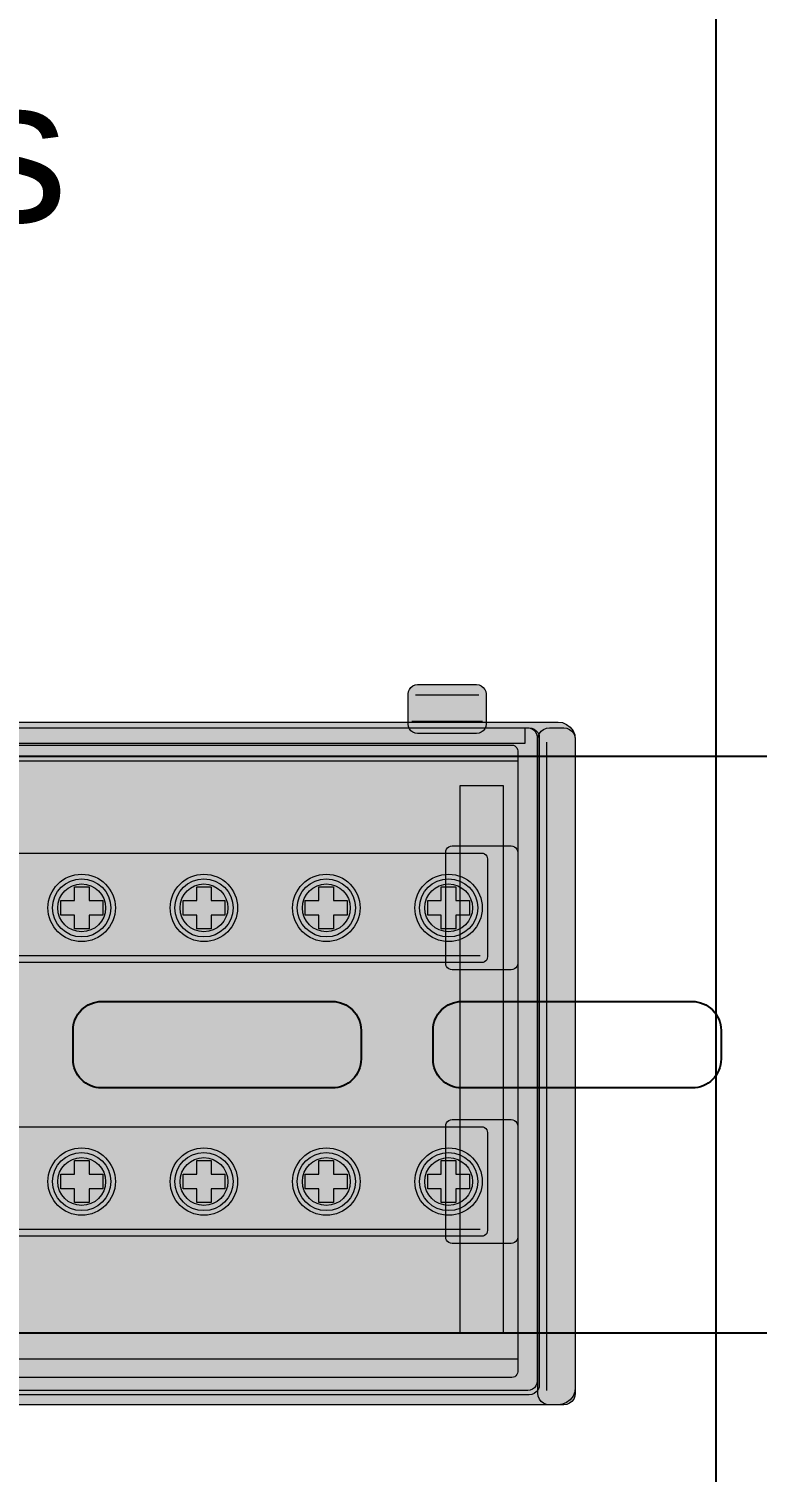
# Model space of a CAD drawing. Header units: millimetres. Extents: x 2517 to 4319, y 573 to 1664.
# Drawn here: x 2937.7 to 2988.3, y 782.2 to 882.4 of the extents above; entities that cross this region are included whole.
import ezdxf

# ---------------------------------------------------------------- set-up
doc = ezdxf.new("R2010")
doc.units = ezdxf.units.MM
for name, color, linetype, lineweight in [('EKF_DETAILS', 7, 'Continuous', 5), ('EKF_FILL', 7, 'Continuous', 5), ('EKF_OUTLINE', 7, 'Continuous', 13), ('EKF_TERMINALS', 7, 'Continuous', 5)]:
    doc.layers.add(name, color=color, linetype=linetype, lineweight=lineweight)
doc.styles.get("Standard").update_dxf_attribs({"font": 'arial.ttf'})

# ---------------------------------------------------------------- blocks, each defined once
blk = doc.blocks.new('*U7')
at = {"ltscale": 2}
blk.add_lwpolyline([(0, 20), (0, -20), (895.8, -20), (895.8, 20), (0, 20)], dxfattribs=at)
for points in [[(415.23, 3), (431.23, 3, -0.414214), (433.23, 1), (433.23, -1, -0.414214), (431.23, -3), (415.23, -3, -0.414214), (413.23, -1), (413.23, 1, -0.414214)], [(440.23, 3), (456.23, 3, -0.414214), (458.23, 1), (458.23, -1, -0.414214), (456.23, -3), (440.23, -3, -0.414214), (438.23, -1), (438.23, 1, -0.414214)]]:
    blk.add_lwpolyline(points, format="xyb", close=True, dxfattribs=at)
blk = doc.blocks.new('EKF_CM_2x15')
at = {"layer": 'EKF_FILL', "true_color": 0x74745f}
blk.add_hatch(color=47, dxfattribs=at).paths.add_polyline_path([(129.65, 50), (129.82, 49.98), (129.97, 49.91), (130.11, 49.81), (130.21, 49.67), (130.28, 49.52), (130.3, 49.35), (130.3, 47.25), (130.28, 47.08), (130.21, 46.92), (130.11, 46.79), (129.97, 46.69), (129.82, 46.62), (129.65, 46.6), (125.55, 46.6), (125.38, 46.62), (125.22, 46.69), (125.09, 46.79), (124.99, 46.92), (124.92, 47.08), (124.9, 47.25), (124.9, 49.35), (124.92, 49.52), (124.99, 49.67), (125.09, 49.81), (125.22, 49.91), (125.38, 49.98), (125.55, 50)])
at = {"layer": 'EKF_FILL', "true_color": 0xe3e8e5}
blk.add_hatch(color=254, dxfattribs=at).paths.add_polyline_path([(135.3, 47.4), (135.61, 47.36), (135.9, 47.24), (136.15, 47.05), (136.34, 46.8), (136.46, 46.51), (136.5, 46.2), (136.5, 1.2), (136.46, 0.89), (136.34, 0.6), (136.15, 0.35), (135.9, 0.16), (135.61, 0.04), (135.3, 0), (1.2, 0), (0.89, 0.04), (0.6, 0.16), (0.35, 0.35), (0.16, 0.6), (0.04, 0.89), (0, 1.2), (0, 46.2), (0.04, 46.51), (0.16, 46.8), (0.35, 47.05), (0.6, 47.24), (0.89, 47.36), (1.2, 47.4)])
at = {"layer": 'EKF_FILL', "true_color": 0x55564e}
blk.add_hatch(color=251, dxfattribs=at).paths.add_polyline_path([(133.3, 47), (133.48, 46.98), (133.65, 46.91), (133.79, 46.79), (133.91, 46.65), (133.98, 46.48), (134, 46.3), (134, 1.4), (133.98, 1.22), (133.91, 1.05), (133.79, 0.91), (133.65, 0.79), (133.48, 0.72), (133.3, 0.7), (3.2, 0.7), (3.02, 0.72), (2.85, 0.79), (2.71, 0.91), (2.59, 1.05), (2.52, 1.22), (2.5, 1.4), (2.5, 46.3), (2.52, 46.48), (2.59, 46.65), (2.71, 46.79), (2.85, 46.91), (3.02, 46.98), (3.2, 47)])
at = {"layer": 'EKF_FILL', "true_color": 0x8b8e81}
blk.add_hatch(color=252, dxfattribs=at).paths.add_polyline_path([(3.3, 46.2), (133.2, 46.2), (133.2, 45), (3.3, 45)])
at = {"layer": 'EKF_FILL', "true_color": 0x797c6b}
blk.add_hatch(color=8, dxfattribs=at).paths.add_polyline_path([(3.5, 47), (133, 47), (133, 45.9), (3.5, 45.9)])
at = {"layer": 'EKF_FILL', "true_color": 0xe4e9e6}
blk.add_hatch(color=254, dxfattribs=at).paths.add_polyline_path([(135.7, 47), (135.91, 46.97), (136.1, 46.89), (136.27, 46.77), (136.39, 46.6), (136.47, 46.41), (136.5, 46.2), (136.5, 0.8), (136.47, 0.59), (136.39, 0.4), (136.27, 0.23), (136.1, 0.11), (135.91, 0.03), (135.7, 0), (134.7, 0), (134.49, 0.03), (134.3, 0.11), (134.13, 0.23), (134.01, 0.4), (133.93, 0.59), (133.9, 0.8), (133.9, 46.2), (133.93, 46.41), (134.01, 46.6), (134.13, 46.77), (134.3, 46.89), (134.49, 46.97), (134.7, 47)])
at = {"layer": 'EKF_FILL', "true_color": 0x66665a}
blk.add_hatch(color=251, dxfattribs=at).paths.add_polyline_path([(132.1, 45.8), (132.2, 45.79), (132.3, 45.75), (132.38, 45.68), (132.45, 45.6), (132.49, 45.5), (132.5, 45.4), (132.5, 2.3), (132.49, 2.2), (132.45, 2.1), (132.38, 2.02), (132.3, 1.95), (132.2, 1.91), (132.1, 1.9), (4.4, 1.9), (4.3, 1.91), (4.2, 1.95), (4.12, 2.02), (4.05, 2.1), (4.01, 2.2), (4, 2.3), (4, 45.4), (4.01, 45.5), (4.05, 45.6), (4.12, 45.68), (4.2, 45.75), (4.3, 45.79), (4.4, 45.8)])
at = {"layer": 'EKF_FILL', "true_color": 0x7d7d6d}
blk.add_hatch(color=8, dxfattribs=at).paths.add_polyline_path([(128.5, 43), (131.5, 43), (131.5, 5), (128.5, 5)])
at = {"layer": 'EKF_FILL', "true_color": 0x8b805d}
for points in [[(130, 38.3), (130.1, 38.29), (130.2, 38.25), (130.28, 38.18), (130.35, 38.1), (130.39, 38), (130.4, 37.9), (130.4, 31.1), (130.39, 31), (130.35, 30.9), (130.28, 30.82), (130.2, 30.75), (130.1, 30.71), (130, 30.7), (6.5, 30.7), (6.4, 30.71), (6.3, 30.75), (6.22, 30.82), (6.15, 30.9), (6.11, 31), (6.1, 31.1), (6.1, 37.9), (6.11, 38), (6.15, 38.1), (6.22, 38.18), (6.3, 38.25), (6.4, 38.29), (6.5, 38.3)], [(130, 19.3), (130.1, 19.29), (130.2, 19.25), (130.28, 19.18), (130.35, 19.1), (130.39, 19), (130.4, 18.9), (130.4, 12.1), (130.39, 12), (130.35, 11.9), (130.28, 11.82), (130.2, 11.75), (130.1, 11.71), (130, 11.7), (6.5, 11.7), (6.4, 11.71), (6.3, 11.75), (6.22, 11.82), (6.15, 11.9), (6.11, 12), (6.1, 12.1), (6.1, 18.9), (6.11, 19), (6.15, 19.1), (6.22, 19.18), (6.3, 19.25), (6.4, 19.29), (6.5, 19.3)]]:
    blk.add_hatch(color=45, dxfattribs=at).paths.add_polyline_path(points)
at = {"layer": 'EKF_FILL', "true_color": 0x454a40}
blk.add_hatch(color=69, dxfattribs=at).paths.add_polyline_path([(37.45, 39), (99.05, 39), (99.05, 9.5), (37.45, 9.5)])
at = {"layer": 'EKF_FILL', "true_color": 0x56594c}
for points in [[(132.05, 38.8), (132.17, 38.78), (132.28, 38.74), (132.37, 38.67), (132.44, 38.58), (132.48, 38.47), (132.5, 38.35), (132.5, 30.65), (132.48, 30.53), (132.44, 30.43), (132.37, 30.33), (132.28, 30.26), (132.17, 30.22), (132.05, 30.2), (127.95, 30.2), (127.83, 30.22), (127.72, 30.26), (127.63, 30.33), (127.56, 30.43), (127.52, 30.53), (127.5, 30.65), (127.5, 38.35), (127.52, 38.47), (127.56, 38.58), (127.63, 38.67), (127.72, 38.74), (127.83, 38.78), (127.95, 38.8)], [(132.05, 19.8), (132.17, 19.78), (132.28, 19.74), (132.37, 19.67), (132.44, 19.58), (132.48, 19.47), (132.5, 19.35), (132.5, 11.65), (132.48, 11.53), (132.44, 11.43), (132.37, 11.33), (132.28, 11.26), (132.17, 11.22), (132.05, 11.2), (127.95, 11.2), (127.83, 11.22), (127.72, 11.26), (127.63, 11.33), (127.56, 11.43), (127.52, 11.53), (127.5, 11.65), (127.5, 19.35), (127.52, 19.47), (127.56, 19.58), (127.63, 19.67), (127.72, 19.74), (127.83, 19.78), (127.95, 19.8)]]:
    blk.add_hatch(color=251, dxfattribs=at).paths.add_polyline_path(points)
at = {"layer": 'EKF_FILL', "true_color": 0x625f4e}
for points in [[(104.56, 34.5), (104.54, 34.19), (104.48, 33.89), (104.38, 33.6), (104.25, 33.33), (104.08, 33.08), (103.88, 32.85), (103.65, 32.64), (103.39, 32.47), (103.12, 32.34), (102.83, 32.24), (102.53, 32.18), (102.22, 32.16), (101.92, 32.18), (101.62, 32.24), (101.33, 32.34), (101.05, 32.47), (100.8, 32.64), (100.57, 32.85), (100.36, 33.08), (100.19, 33.33), (100.06, 33.6), (99.96, 33.89), (99.9, 34.19), (99.88, 34.5), (99.9, 34.81), (99.96, 35.11), (100.06, 35.4), (100.19, 35.67), (100.36, 35.92), (100.57, 36.15), (100.8, 36.36), (101.05, 36.53), (101.33, 36.66), (101.62, 36.76), (101.92, 36.82), (102.22, 36.84), (102.53, 36.82), (102.83, 36.76), (103.12, 36.66), (103.39, 36.53), (103.65, 36.36), (103.88, 36.15), (104.08, 35.92), (104.25, 35.67), (104.38, 35.4), (104.48, 35.11), (104.54, 34.81)], [(113.05, 34.5), (113.03, 34.19), (112.97, 33.89), (112.88, 33.6), (112.74, 33.33), (112.57, 33.08), (112.37, 32.85), (112.14, 32.64), (111.88, 32.47), (111.61, 32.34), (111.32, 32.24), (111.02, 32.18), (110.71, 32.16), (110.41, 32.18), (110.11, 32.24), (109.82, 32.34), (109.54, 32.47), (109.29, 32.64), (109.06, 32.85), (108.86, 33.08), (108.69, 33.33), (108.55, 33.6), (108.45, 33.89), (108.39, 34.19), (108.37, 34.5), (108.39, 34.81), (108.45, 35.11), (108.55, 35.4), (108.69, 35.67), (108.86, 35.92), (109.06, 36.15), (109.29, 36.36), (109.54, 36.53), (109.82, 36.66), (110.11, 36.76), (110.41, 36.82), (110.71, 36.84), (111.02, 36.82), (111.32, 36.76), (111.61, 36.66), (111.88, 36.53), (112.14, 36.36), (112.37, 36.15), (112.57, 35.92), (112.74, 35.67), (112.88, 35.4), (112.97, 35.11), (113.03, 34.81)], [(121.55, 34.5), (121.53, 34.19), (121.47, 33.89), (121.37, 33.6), (121.23, 33.33), (121.06, 33.08), (120.86, 32.85), (120.63, 32.64), (120.38, 32.47), (120.1, 32.34), (119.81, 32.24), (119.51, 32.18), (119.21, 32.16), (118.9, 32.18), (118.6, 32.24), (118.31, 32.34), (118.04, 32.47), (117.78, 32.64), (117.55, 32.85), (117.35, 33.08), (117.18, 33.33), (117.05, 33.6), (116.95, 33.89), (116.89, 34.19), (116.87, 34.5), (116.89, 34.81), (116.95, 35.11), (117.05, 35.4), (117.18, 35.67), (117.35, 35.92), (117.55, 36.15), (117.78, 36.36), (118.04, 36.53), (118.31, 36.66), (118.6, 36.76), (118.9, 36.82), (119.21, 36.84), (119.51, 36.82), (119.81, 36.76), (120.1, 36.66), (120.38, 36.53), (120.63, 36.36), (120.86, 36.15), (121.06, 35.92), (121.23, 35.67), (121.37, 35.4), (121.47, 35.11), (121.53, 34.81)], [(130.04, 34.5), (130.02, 34.19), (129.96, 33.89), (129.86, 33.6), (129.73, 33.33), (129.56, 33.08), (129.35, 32.85), (129.12, 32.64), (128.87, 32.47), (128.6, 32.34), (128.31, 32.24), (128.01, 32.18), (127.7, 32.16), (127.39, 32.18), (127.09, 32.24), (126.8, 32.34), (126.53, 32.47), (126.28, 32.64), (126.05, 32.85), (125.84, 33.08), (125.67, 33.33), (125.54, 33.6), (125.44, 33.89), (125.38, 34.19), (125.36, 34.5), (125.38, 34.81), (125.44, 35.11), (125.54, 35.4), (125.67, 35.67), (125.84, 35.92), (126.05, 36.15), (126.28, 36.36), (126.53, 36.53), (126.8, 36.66), (127.09, 36.76), (127.39, 36.82), (127.7, 36.84), (128.01, 36.82), (128.31, 36.76), (128.6, 36.66), (128.87, 36.53), (129.12, 36.36), (129.35, 36.15), (129.56, 35.92), (129.73, 35.67), (129.86, 35.4), (129.96, 35.11), (130.02, 34.81)], [(104.56, 15.5), (104.54, 15.19), (104.48, 14.89), (104.38, 14.6), (104.25, 14.33), (104.08, 14.08), (103.88, 13.85), (103.65, 13.64), (103.39, 13.47), (103.12, 13.34), (102.83, 13.24), (102.53, 13.18), (102.22, 13.16), (101.92, 13.18), (101.62, 13.24), (101.33, 13.34), (101.05, 13.47), (100.8, 13.64), (100.57, 13.85), (100.36, 14.08), (100.19, 14.33), (100.06, 14.6), (99.96, 14.89), (99.9, 15.19), (99.88, 15.5), (99.9, 15.81), (99.96, 16.11), (100.06, 16.4), (100.19, 16.67), (100.36, 16.92), (100.57, 17.15), (100.8, 17.36), (101.05, 17.53), (101.33, 17.66), (101.62, 17.76), (101.92, 17.82), (102.22, 17.84), (102.53, 17.82), (102.83, 17.76), (103.12, 17.66), (103.39, 17.53), (103.65, 17.36), (103.88, 17.15), (104.08, 16.92), (104.25, 16.67), (104.38, 16.4), (104.48, 16.11), (104.54, 15.81)], [(113.05, 15.5), (113.03, 15.19), (112.97, 14.89), (112.88, 14.6), (112.74, 14.33), (112.57, 14.08), (112.37, 13.85), (112.14, 13.64), (111.88, 13.47), (111.61, 13.34), (111.32, 13.24), (111.02, 13.18), (110.71, 13.16), (110.41, 13.18), (110.11, 13.24), (109.82, 13.34), (109.54, 13.47), (109.29, 13.64), (109.06, 13.85), (108.86, 14.08), (108.69, 14.33), (108.55, 14.6), (108.45, 14.89), (108.39, 15.19), (108.37, 15.5), (108.39, 15.81), (108.45, 16.11), (108.55, 16.4), (108.69, 16.67), (108.86, 16.92), (109.06, 17.15), (109.29, 17.36), (109.54, 17.53), (109.82, 17.66), (110.11, 17.76), (110.41, 17.82), (110.71, 17.84), (111.02, 17.82), (111.32, 17.76), (111.61, 17.66), (111.88, 17.53), (112.14, 17.36), (112.37, 17.15), (112.57, 16.92), (112.74, 16.67), (112.88, 16.4), (112.97, 16.11), (113.03, 15.81)], [(121.55, 15.5), (121.53, 15.19), (121.47, 14.89), (121.37, 14.6), (121.23, 14.33), (121.06, 14.08), (120.86, 13.85), (120.63, 13.64), (120.38, 13.47), (120.1, 13.34), (119.81, 13.24), (119.51, 13.18), (119.21, 13.16), (118.9, 13.18), (118.6, 13.24), (118.31, 13.34), (118.04, 13.47), (117.78, 13.64), (117.55, 13.85), (117.35, 14.08), (117.18, 14.33), (117.05, 14.6), (116.95, 14.89), (116.89, 15.19), (116.87, 15.5), (116.89, 15.81), (116.95, 16.11), (117.05, 16.4), (117.18, 16.67), (117.35, 16.92), (117.55, 17.15), (117.78, 17.36), (118.04, 17.53), (118.31, 17.66), (118.6, 17.76), (118.9, 17.82), (119.21, 17.84), (119.51, 17.82), (119.81, 17.76), (120.1, 17.66), (120.38, 17.53), (120.63, 17.36), (120.86, 17.15), (121.06, 16.92), (121.23, 16.67), (121.37, 16.4), (121.47, 16.11), (121.53, 15.81)], [(130.04, 15.5), (130.02, 15.19), (129.96, 14.89), (129.86, 14.6), (129.73, 14.33), (129.56, 14.08), (129.35, 13.85), (129.12, 13.64), (128.87, 13.47), (128.6, 13.34), (128.31, 13.24), (128.01, 13.18), (127.7, 13.16), (127.39, 13.18), (127.09, 13.24), (126.8, 13.34), (126.53, 13.47), (126.28, 13.64), (126.05, 13.85), (125.84, 14.08), (125.67, 14.33), (125.54, 14.6), (125.44, 14.89), (125.38, 15.19), (125.36, 15.5), (125.38, 15.81), (125.44, 16.11), (125.54, 16.4), (125.67, 16.67), (125.84, 16.92), (126.05, 17.15), (126.28, 17.36), (126.53, 17.53), (126.8, 17.66), (127.09, 17.76), (127.39, 17.82), (127.7, 17.84), (128.01, 17.82), (128.31, 17.76), (128.6, 17.66), (128.87, 17.53), (129.12, 17.36), (129.35, 17.15), (129.56, 16.92), (129.73, 16.67), (129.86, 16.4), (129.96, 16.11), (130.02, 15.81)]]:
    blk.add_hatch(color=251, dxfattribs=at).paths.add_polyline_path(points)
at = {"layer": 'EKF_FILL', "true_color": 0x909087}
for points in [[(104.24, 34.5), (104.22, 34.24), (104.17, 33.98), (104.09, 33.73), (103.97, 33.49), (103.82, 33.27), (103.65, 33.07), (103.45, 32.9), (103.23, 32.75), (102.99, 32.63), (102.74, 32.55), (102.49, 32.5), (102.22, 32.48), (101.96, 32.5), (101.7, 32.55), (101.45, 32.63), (101.21, 32.75), (100.99, 32.9), (100.79, 33.07), (100.62, 33.27), (100.47, 33.49), (100.36, 33.73), (100.27, 33.98), (100.22, 34.24), (100.2, 34.5), (100.22, 34.76), (100.27, 35.02), (100.36, 35.27), (100.47, 35.51), (100.62, 35.73), (100.79, 35.93), (100.99, 36.1), (101.21, 36.25), (101.45, 36.37), (101.7, 36.45), (101.96, 36.5), (102.22, 36.52), (102.49, 36.5), (102.74, 36.45), (102.99, 36.37), (103.23, 36.25), (103.45, 36.1), (103.65, 35.93), (103.82, 35.73), (103.97, 35.51), (104.09, 35.27), (104.17, 35.02), (104.22, 34.76)], [(112.73, 34.5), (112.72, 34.24), (112.67, 33.98), (112.58, 33.73), (112.46, 33.49), (112.32, 33.27), (112.14, 33.07), (111.94, 32.9), (111.72, 32.75), (111.49, 32.63), (111.24, 32.55), (110.98, 32.5), (110.71, 32.48), (110.45, 32.5), (110.19, 32.55), (109.94, 32.63), (109.7, 32.75), (109.48, 32.9), (109.29, 33.07), (109.11, 33.27), (108.96, 33.49), (108.85, 33.73), (108.76, 33.98), (108.71, 34.24), (108.69, 34.5), (108.71, 34.76), (108.76, 35.02), (108.85, 35.27), (108.96, 35.51), (109.11, 35.73), (109.29, 35.93), (109.48, 36.1), (109.7, 36.25), (109.94, 36.37), (110.19, 36.45), (110.45, 36.5), (110.71, 36.52), (110.98, 36.5), (111.24, 36.45), (111.49, 36.37), (111.72, 36.25), (111.94, 36.1), (112.14, 35.93), (112.32, 35.73), (112.46, 35.51), (112.58, 35.27), (112.67, 35.02), (112.72, 34.76)], [(121.23, 34.5), (121.21, 34.24), (121.16, 33.98), (121.07, 33.73), (120.96, 33.49), (120.81, 33.27), (120.64, 33.07), (120.44, 32.9), (120.22, 32.75), (119.98, 32.63), (119.73, 32.55), (119.47, 32.5), (119.21, 32.48), (118.94, 32.5), (118.68, 32.55), (118.43, 32.63), (118.2, 32.75), (117.98, 32.9), (117.78, 33.07), (117.6, 33.27), (117.46, 33.49), (117.34, 33.73), (117.26, 33.98), (117.2, 34.24), (117.19, 34.5), (117.2, 34.76), (117.26, 35.02), (117.34, 35.27), (117.46, 35.51), (117.6, 35.73), (117.78, 35.93), (117.98, 36.1), (118.2, 36.25), (118.43, 36.37), (118.68, 36.45), (118.94, 36.5), (119.21, 36.52), (119.47, 36.5), (119.73, 36.45), (119.98, 36.37), (120.22, 36.25), (120.44, 36.1), (120.64, 35.93), (120.81, 35.73), (120.96, 35.51), (121.07, 35.27), (121.16, 35.02), (121.21, 34.76)], [(129.72, 34.5), (129.7, 34.24), (129.65, 33.98), (129.57, 33.73), (129.45, 33.49), (129.3, 33.27), (129.13, 33.07), (128.93, 32.9), (128.71, 32.75), (128.47, 32.63), (128.22, 32.55), (127.96, 32.5), (127.7, 32.48), (127.44, 32.5), (127.18, 32.55), (126.93, 32.63), (126.69, 32.75), (126.47, 32.9), (126.27, 33.07), (126.1, 33.27), (125.95, 33.49), (125.83, 33.73), (125.75, 33.98), (125.7, 34.24), (125.68, 34.5), (125.7, 34.76), (125.75, 35.02), (125.83, 35.27), (125.95, 35.51), (126.1, 35.73), (126.27, 35.93), (126.47, 36.1), (126.69, 36.25), (126.93, 36.37), (127.18, 36.45), (127.44, 36.5), (127.7, 36.52), (127.96, 36.5), (128.22, 36.45), (128.47, 36.37), (128.71, 36.25), (128.93, 36.1), (129.13, 35.93), (129.3, 35.73), (129.45, 35.51), (129.57, 35.27), (129.65, 35.02), (129.7, 34.76)], [(104.24, 15.5), (104.22, 15.24), (104.17, 14.98), (104.09, 14.73), (103.97, 14.49), (103.82, 14.27), (103.65, 14.07), (103.45, 13.9), (103.23, 13.75), (102.99, 13.63), (102.74, 13.55), (102.49, 13.5), (102.22, 13.48), (101.96, 13.5), (101.7, 13.55), (101.45, 13.63), (101.21, 13.75), (100.99, 13.9), (100.79, 14.07), (100.62, 14.27), (100.47, 14.49), (100.36, 14.73), (100.27, 14.98), (100.22, 15.24), (100.2, 15.5), (100.22, 15.76), (100.27, 16.02), (100.36, 16.27), (100.47, 16.51), (100.62, 16.73), (100.79, 16.93), (100.99, 17.1), (101.21, 17.25), (101.45, 17.37), (101.7, 17.45), (101.96, 17.5), (102.22, 17.52), (102.49, 17.5), (102.74, 17.45), (102.99, 17.37), (103.23, 17.25), (103.45, 17.1), (103.65, 16.93), (103.82, 16.73), (103.97, 16.51), (104.09, 16.27), (104.17, 16.02), (104.22, 15.76)], [(112.73, 15.5), (112.72, 15.24), (112.67, 14.98), (112.58, 14.73), (112.46, 14.49), (112.32, 14.27), (112.14, 14.07), (111.94, 13.9), (111.72, 13.75), (111.49, 13.63), (111.24, 13.55), (110.98, 13.5), (110.71, 13.48), (110.45, 13.5), (110.19, 13.55), (109.94, 13.63), (109.7, 13.75), (109.48, 13.9), (109.29, 14.07), (109.11, 14.27), (108.96, 14.49), (108.85, 14.73), (108.76, 14.98), (108.71, 15.24), (108.69, 15.5), (108.71, 15.76), (108.76, 16.02), (108.85, 16.27), (108.96, 16.51), (109.11, 16.73), (109.29, 16.93), (109.48, 17.1), (109.7, 17.25), (109.94, 17.37), (110.19, 17.45), (110.45, 17.5), (110.71, 17.52), (110.98, 17.5), (111.24, 17.45), (111.49, 17.37), (111.72, 17.25), (111.94, 17.1), (112.14, 16.93), (112.32, 16.73), (112.46, 16.51), (112.58, 16.27), (112.67, 16.02), (112.72, 15.76)], [(121.23, 15.5), (121.21, 15.24), (121.16, 14.98), (121.07, 14.73), (120.96, 14.49), (120.81, 14.27), (120.64, 14.07), (120.44, 13.9), (120.22, 13.75), (119.98, 13.63), (119.73, 13.55), (119.47, 13.5), (119.21, 13.48), (118.94, 13.5), (118.68, 13.55), (118.43, 13.63), (118.2, 13.75), (117.98, 13.9), (117.78, 14.07), (117.6, 14.27), (117.46, 14.49), (117.34, 14.73), (117.26, 14.98), (117.2, 15.24), (117.19, 15.5), (117.2, 15.76), (117.26, 16.02), (117.34, 16.27), (117.46, 16.51), (117.6, 16.73), (117.78, 16.93), (117.98, 17.1), (118.2, 17.25), (118.43, 17.37), (118.68, 17.45), (118.94, 17.5), (119.21, 17.52), (119.47, 17.5), (119.73, 17.45), (119.98, 17.37), (120.22, 17.25), (120.44, 17.1), (120.64, 16.93), (120.81, 16.73), (120.96, 16.51), (121.07, 16.27), (121.16, 16.02), (121.21, 15.76)], [(129.72, 15.5), (129.7, 15.24), (129.65, 14.98), (129.57, 14.73), (129.45, 14.49), (129.3, 14.27), (129.13, 14.07), (128.93, 13.9), (128.71, 13.75), (128.47, 13.63), (128.22, 13.55), (127.96, 13.5), (127.7, 13.48), (127.44, 13.5), (127.18, 13.55), (126.93, 13.63), (126.69, 13.75), (126.47, 13.9), (126.27, 14.07), (126.1, 14.27), (125.95, 14.49), (125.83, 14.73), (125.75, 14.98), (125.7, 15.24), (125.68, 15.5), (125.7, 15.76), (125.75, 16.02), (125.83, 16.27), (125.95, 16.51), (126.1, 16.73), (126.27, 16.93), (126.47, 17.1), (126.69, 17.25), (126.93, 17.37), (127.18, 17.45), (127.44, 17.5), (127.7, 17.52), (127.96, 17.5), (128.22, 17.45), (128.47, 17.37), (128.71, 17.25), (128.93, 17.1), (129.13, 16.93), (129.3, 16.73), (129.45, 16.51), (129.57, 16.27), (129.65, 16.02), (129.7, 15.76)]]:
    blk.add_hatch(color=252, dxfattribs=at).paths.add_polyline_path(points)
at = {"layer": 'EKF_FILL', "true_color": 0x797d75}
for points in [[(103.88, 34.5), (103.86, 34.28), (103.82, 34.07), (103.75, 33.87), (103.66, 33.67), (103.54, 33.49), (103.39, 33.33), (103.23, 33.19), (103.05, 33.07), (102.86, 32.97), (102.65, 32.9), (102.44, 32.86), (102.22, 32.84), (102.01, 32.86), (101.79, 32.9), (101.59, 32.97), (101.39, 33.07), (101.21, 33.19), (101.05, 33.33), (100.91, 33.49), (100.79, 33.67), (100.69, 33.87), (100.62, 34.07), (100.58, 34.28), (100.57, 34.5), (100.58, 34.72), (100.62, 34.93), (100.69, 35.13), (100.79, 35.33), (100.91, 35.51), (101.05, 35.67), (101.21, 35.81), (101.39, 35.93), (101.59, 36.03), (101.79, 36.1), (102.01, 36.14), (102.22, 36.16), (102.44, 36.14), (102.65, 36.1), (102.86, 36.03), (103.05, 35.93), (103.23, 35.81), (103.39, 35.67), (103.54, 35.51), (103.66, 35.33), (103.75, 35.13), (103.82, 34.93), (103.86, 34.72)], [(112.37, 34.5), (112.36, 34.28), (112.31, 34.07), (112.24, 33.87), (112.15, 33.67), (112.03, 33.49), (111.89, 33.33), (111.72, 33.19), (111.54, 33.07), (111.35, 32.97), (111.14, 32.9), (110.93, 32.86), (110.71, 32.84), (110.5, 32.86), (110.29, 32.9), (110.08, 32.97), (109.89, 33.07), (109.71, 33.19), (109.54, 33.33), (109.4, 33.49), (109.28, 33.67), (109.18, 33.87), (109.11, 34.07), (109.07, 34.28), (109.06, 34.5), (109.07, 34.72), (109.11, 34.93), (109.18, 35.13), (109.28, 35.33), (109.4, 35.51), (109.54, 35.67), (109.71, 35.81), (109.89, 35.93), (110.08, 36.03), (110.29, 36.1), (110.5, 36.14), (110.71, 36.16), (110.93, 36.14), (111.14, 36.1), (111.35, 36.03), (111.54, 35.93), (111.72, 35.81), (111.89, 35.67), (112.03, 35.51), (112.15, 35.33), (112.24, 35.13), (112.31, 34.93), (112.36, 34.72)], [(120.86, 34.5), (120.85, 34.28), (120.81, 34.07), (120.74, 33.87), (120.64, 33.67), (120.52, 33.49), (120.38, 33.33), (120.22, 33.19), (120.04, 33.07), (119.84, 32.97), (119.64, 32.9), (119.42, 32.86), (119.21, 32.84), (118.99, 32.86), (118.78, 32.9), (118.57, 32.97), (118.38, 33.07), (118.2, 33.19), (118.04, 33.33), (117.89, 33.49), (117.77, 33.67), (117.68, 33.87), (117.61, 34.07), (117.56, 34.28), (117.55, 34.5), (117.56, 34.72), (117.61, 34.93), (117.68, 35.13), (117.77, 35.33), (117.89, 35.51), (118.04, 35.67), (118.2, 35.81), (118.38, 35.93), (118.57, 36.03), (118.78, 36.1), (118.99, 36.14), (119.21, 36.16), (119.42, 36.14), (119.64, 36.1), (119.84, 36.03), (120.04, 35.93), (120.22, 35.81), (120.38, 35.67), (120.52, 35.51), (120.64, 35.33), (120.74, 35.13), (120.81, 34.93), (120.85, 34.72)], [(129.36, 34.5), (129.34, 34.28), (129.3, 34.07), (129.23, 33.87), (129.13, 33.67), (129.01, 33.49), (128.87, 33.33), (128.71, 33.19), (128.53, 33.07), (128.33, 32.97), (128.13, 32.9), (127.92, 32.86), (127.7, 32.84), (127.48, 32.86), (127.27, 32.9), (127.07, 32.97), (126.87, 33.07), (126.69, 33.19), (126.53, 33.33), (126.39, 33.49), (126.27, 33.67), (126.17, 33.87), (126.1, 34.07), (126.06, 34.28), (126.04, 34.5), (126.06, 34.72), (126.1, 34.93), (126.17, 35.13), (126.27, 35.33), (126.39, 35.51), (126.53, 35.67), (126.69, 35.81), (126.87, 35.93), (127.07, 36.03), (127.27, 36.1), (127.48, 36.14), (127.7, 36.16), (127.92, 36.14), (128.13, 36.1), (128.33, 36.03), (128.53, 35.93), (128.71, 35.81), (128.87, 35.67), (129.01, 35.51), (129.13, 35.33), (129.23, 35.13), (129.3, 34.93), (129.34, 34.72)], [(103.88, 15.5), (103.86, 15.28), (103.82, 15.07), (103.75, 14.87), (103.66, 14.67), (103.54, 14.49), (103.39, 14.33), (103.23, 14.19), (103.05, 14.07), (102.86, 13.97), (102.65, 13.9), (102.44, 13.86), (102.22, 13.84), (102.01, 13.86), (101.79, 13.9), (101.59, 13.97), (101.39, 14.07), (101.21, 14.19), (101.05, 14.33), (100.91, 14.49), (100.79, 14.67), (100.69, 14.87), (100.62, 15.07), (100.58, 15.28), (100.57, 15.5), (100.58, 15.72), (100.62, 15.93), (100.69, 16.13), (100.79, 16.33), (100.91, 16.51), (101.05, 16.67), (101.21, 16.81), (101.39, 16.93), (101.59, 17.03), (101.79, 17.1), (102.01, 17.14), (102.22, 17.16), (102.44, 17.14), (102.65, 17.1), (102.86, 17.03), (103.05, 16.93), (103.23, 16.81), (103.39, 16.67), (103.54, 16.51), (103.66, 16.33), (103.75, 16.13), (103.82, 15.93), (103.86, 15.72)], [(112.37, 15.5), (112.36, 15.28), (112.31, 15.07), (112.24, 14.87), (112.15, 14.67), (112.03, 14.49), (111.89, 14.33), (111.72, 14.19), (111.54, 14.07), (111.35, 13.97), (111.14, 13.9), (110.93, 13.86), (110.71, 13.84), (110.5, 13.86), (110.29, 13.9), (110.08, 13.97), (109.89, 14.07), (109.71, 14.19), (109.54, 14.33), (109.4, 14.49), (109.28, 14.67), (109.18, 14.87), (109.11, 15.07), (109.07, 15.28), (109.06, 15.5), (109.07, 15.72), (109.11, 15.93), (109.18, 16.13), (109.28, 16.33), (109.4, 16.51), (109.54, 16.67), (109.71, 16.81), (109.89, 16.93), (110.08, 17.03), (110.29, 17.1), (110.5, 17.14), (110.71, 17.16), (110.93, 17.14), (111.14, 17.1), (111.35, 17.03), (111.54, 16.93), (111.72, 16.81), (111.89, 16.67), (112.03, 16.51), (112.15, 16.33), (112.24, 16.13), (112.31, 15.93), (112.36, 15.72)], [(120.86, 15.5), (120.85, 15.28), (120.81, 15.07), (120.74, 14.87), (120.64, 14.67), (120.52, 14.49), (120.38, 14.33), (120.22, 14.19), (120.04, 14.07), (119.84, 13.97), (119.64, 13.9), (119.42, 13.86), (119.21, 13.84), (118.99, 13.86), (118.78, 13.9), (118.57, 13.97), (118.38, 14.07), (118.2, 14.19), (118.04, 14.33), (117.89, 14.49), (117.77, 14.67), (117.68, 14.87), (117.61, 15.07), (117.56, 15.28), (117.55, 15.5), (117.56, 15.72), (117.61, 15.93), (117.68, 16.13), (117.77, 16.33), (117.89, 16.51), (118.04, 16.67), (118.2, 16.81), (118.38, 16.93), (118.57, 17.03), (118.78, 17.1), (118.99, 17.14), (119.21, 17.16), (119.42, 17.14), (119.64, 17.1), (119.84, 17.03), (120.04, 16.93), (120.22, 16.81), (120.38, 16.67), (120.52, 16.51), (120.64, 16.33), (120.74, 16.13), (120.81, 15.93), (120.85, 15.72)], [(129.36, 15.5), (129.34, 15.28), (129.3, 15.07), (129.23, 14.87), (129.13, 14.67), (129.01, 14.49), (128.87, 14.33), (128.71, 14.19), (128.53, 14.07), (128.33, 13.97), (128.13, 13.9), (127.92, 13.86), (127.7, 13.84), (127.48, 13.86), (127.27, 13.9), (127.07, 13.97), (126.87, 14.07), (126.69, 14.19), (126.53, 14.33), (126.39, 14.49), (126.27, 14.67), (126.17, 14.87), (126.1, 15.07), (126.06, 15.28), (126.04, 15.5), (126.06, 15.72), (126.1, 15.93), (126.17, 16.13), (126.27, 16.33), (126.39, 16.51), (126.53, 16.67), (126.69, 16.81), (126.87, 16.93), (127.07, 17.03), (127.27, 17.1), (127.48, 17.14), (127.7, 17.16), (127.92, 17.14), (128.13, 17.1), (128.33, 17.03), (128.53, 16.93), (128.71, 16.81), (128.87, 16.67), (129.01, 16.51), (129.13, 16.33), (129.23, 16.13), (129.3, 15.93), (129.34, 15.72)]]:
    blk.add_hatch(color=8, dxfattribs=at).paths.add_polyline_path(points)
at = {"layer": 'EKF_FILL', "true_color": 0x40473f}
for points in [[(101.72, 35.95), (102.73, 35.95), (102.73, 35.01), (103.68, 35.01), (103.68, 33.99), (102.73, 33.99), (102.73, 33.05), (101.72, 33.05), (101.72, 33.99), (100.77, 33.99), (100.77, 35.01), (101.72, 35.01)], [(110.21, 35.95), (111.22, 35.95), (111.22, 35.01), (112.17, 35.01), (112.17, 33.99), (111.22, 33.99), (111.22, 33.05), (110.21, 33.05), (110.21, 33.99), (109.26, 33.99), (109.26, 35.01), (110.21, 35.01)], [(118.7, 35.95), (119.71, 35.95), (119.71, 35.01), (120.66, 35.01), (120.66, 33.99), (119.71, 33.99), (119.71, 33.05), (118.7, 33.05), (118.7, 33.99), (117.75, 33.99), (117.75, 35.01), (118.7, 35.01)], [(127.19, 35.95), (128.21, 35.95), (128.21, 35.01), (129.15, 35.01), (129.15, 33.99), (128.21, 33.99), (128.21, 33.05), (127.19, 33.05), (127.19, 33.99), (126.25, 33.99), (126.25, 35.01), (127.19, 35.01)], [(101.72, 16.95), (102.73, 16.95), (102.73, 16.01), (103.68, 16.01), (103.68, 14.99), (102.73, 14.99), (102.73, 14.05), (101.72, 14.05), (101.72, 14.99), (100.77, 14.99), (100.77, 16.01), (101.72, 16.01)], [(110.21, 16.95), (111.22, 16.95), (111.22, 16.01), (112.17, 16.01), (112.17, 14.99), (111.22, 14.99), (111.22, 14.05), (110.21, 14.05), (110.21, 14.99), (109.26, 14.99), (109.26, 16.01), (110.21, 16.01)], [(118.7, 16.95), (119.71, 16.95), (119.71, 16.01), (120.66, 16.01), (120.66, 14.99), (119.71, 14.99), (119.71, 14.05), (118.7, 14.05), (118.7, 14.99), (117.75, 14.99), (117.75, 16.01), (118.7, 16.01)], [(127.19, 16.95), (128.21, 16.95), (128.21, 16.01), (129.15, 16.01), (129.15, 14.99), (128.21, 14.99), (128.21, 14.05), (127.19, 14.05), (127.19, 14.99), (126.25, 14.99), (126.25, 16.01), (127.19, 16.01)]]:
    blk.add_hatch(color=69, dxfattribs=at).paths.add_polyline_path(points)
at = {"layer": 'EKF_FILL', "true_color": 0x383e35}
blk.add_hatch(color=250, dxfattribs=at).paths.add_polyline_path([(3.1, 3), (133.4, 3), (133.4, 1.5), (3.1, 1.5)])
at = {"layer": 'EKF_DETAILS', "color": 253, "lineweight": 5, "true_color": 0xbeb69b}
blk.add_line((125.4, 49.3), (129.8, 49.3), dxfattribs=at)
at = {"layer": 'EKF_DETAILS', "color": 250, "lineweight": 5, "true_color": 0x292f27}
blk.add_line((125.15, 47.45), (130.05, 47.45), dxfattribs=at)
at = {"layer": 'EKF_DETAILS', "color": 7, "lineweight": 5, "true_color": 0xffffff}
blk.add_line((134.5, 46), (134.5, 1), dxfattribs=at)
at = {"layer": 'EKF_DETAILS', "color": 253, "lineweight": 5, "true_color": 0xacafa4}
blk.add_line((4, 44.7), (132.5, 44.7), dxfattribs=at)
at = {"layer": 'EKF_DETAILS', "color": 252, "lineweight": 5, "true_color": 0x9a9d8e}
blk.add_line((4, 3.2), (132.5, 3.2), dxfattribs=at)
at = {"layer": 'EKF_DETAILS', "color": 250, "lineweight": 5, "true_color": 0x31372c}
blk.add_lwpolyline([(129.65, 50), (129.82, 49.98), (129.97, 49.91), (130.11, 49.81), (130.21, 49.67), (130.28, 49.52), (130.3, 49.35), (130.3, 47.25), (130.28, 47.08), (130.21, 46.92), (130.11, 46.79), (129.97, 46.69), (129.82, 46.62), (129.65, 46.6), (125.55, 46.6), (125.38, 46.62), (125.22, 46.69), (125.09, 46.79), (124.99, 46.92), (124.92, 47.08), (124.9, 47.25), (124.9, 49.35), (124.92, 49.52), (124.99, 49.67), (125.09, 49.81), (125.22, 49.91), (125.38, 49.98), (125.55, 50)], close=True, dxfattribs=at)
at = {"layer": 'EKF_DETAILS', "color": 250, "lineweight": 5, "true_color": 0x282d29}
blk.add_lwpolyline([(3.2, 47), (133.3, 47), (133.48, 46.98), (133.65, 46.91), (133.79, 46.79), (133.91, 46.65), (133.98, 46.48), (134, 46.3), (134, 1.4), (133.98, 1.22), (133.91, 1.05), (133.79, 0.91), (133.65, 0.79), (133.48, 0.72), (133.3, 0.7), (3.2, 0.7)], dxfattribs=at)
at = {"layer": 'EKF_DETAILS', "color": 250, "lineweight": 5, "true_color": 0x30372f}
blk.add_lwpolyline([(3.3, 47), (133.2, 47), (133.37, 46.98), (133.53, 46.91), (133.66, 46.81), (133.76, 46.67), (133.83, 46.52), (133.85, 46.35), (133.85, 1.65), (133.83, 1.48), (133.76, 1.32), (133.66, 1.19), (133.53, 1.09), (133.37, 1.02), (133.2, 1), (3.3, 1)], dxfattribs=at)
at = {"layer": 'EKF_DETAILS', "color": 250, "lineweight": 5, "true_color": 0x373e31}
blk.add_lwpolyline([(3.5, 47), (133, 47), (133, 45.9), (3.5, 45.9)], close=True, dxfattribs=at)
at = {"layer": 'EKF_DETAILS', "color": 251, "lineweight": 5, "true_color": 0x485046}
blk.add_lwpolyline([(135.7, 47), (135.91, 46.97), (136.1, 46.89), (136.27, 46.77), (136.39, 46.6), (136.47, 46.41), (136.5, 46.2), (136.5, 0.8), (136.47, 0.59), (136.39, 0.4), (136.27, 0.23), (136.1, 0.11), (135.91, 0.03), (135.7, 0), (134.7, 0), (134.49, 0.03), (134.3, 0.11), (134.13, 0.23), (134.01, 0.4), (133.93, 0.59), (133.9, 0.8), (133.9, 46.2), (133.93, 46.41), (134.01, 46.6), (134.13, 46.77), (134.3, 46.89), (134.49, 46.97), (134.7, 47)], close=True, dxfattribs=at)
at = {"layer": 'EKF_DETAILS', "color": 252, "lineweight": 5, "true_color": 0x8e9188}
blk.add_lwpolyline([(4.4, 45.8), (132.1, 45.8), (132.2, 45.79), (132.3, 45.75), (132.38, 45.68), (132.45, 45.6), (132.49, 45.5), (132.5, 45.4), (132.5, 2.3), (132.49, 2.2), (132.45, 2.1), (132.38, 2.02), (132.3, 1.95), (132.2, 1.91), (132.1, 1.9), (4.4, 1.9)], dxfattribs=at)
at = {"layer": 'EKF_DETAILS', "color": 59, "lineweight": 5, "true_color": 0x484d42}
blk.add_lwpolyline([(128.5, 43), (131.5, 43), (131.5, 5), (128.5, 5)], close=True, dxfattribs=at)
at = {"layer": 'EKF_DETAILS', "color": 69, "lineweight": 5, "true_color": 0x40463b}
for points in [[(132.05, 38.8), (132.17, 38.78), (132.28, 38.74), (132.37, 38.67), (132.44, 38.58), (132.48, 38.47), (132.5, 38.35), (132.5, 30.65), (132.48, 30.53), (132.44, 30.43), (132.37, 30.33), (132.28, 30.26), (132.17, 30.22), (132.05, 30.2), (127.95, 30.2), (127.83, 30.22), (127.72, 30.26), (127.63, 30.33), (127.56, 30.43), (127.52, 30.53), (127.5, 30.65), (127.5, 38.35), (127.52, 38.47), (127.56, 38.58), (127.63, 38.67), (127.72, 38.74), (127.83, 38.78), (127.95, 38.8)], [(132.05, 19.8), (132.17, 19.78), (132.28, 19.74), (132.37, 19.67), (132.44, 19.58), (132.48, 19.47), (132.5, 19.35), (132.5, 11.65), (132.48, 11.53), (132.44, 11.43), (132.37, 11.33), (132.28, 11.26), (132.17, 11.22), (132.05, 11.2), (127.95, 11.2), (127.83, 11.22), (127.72, 11.26), (127.63, 11.33), (127.56, 11.43), (127.52, 11.53), (127.5, 11.65), (127.5, 19.35), (127.52, 19.47), (127.56, 19.58), (127.63, 19.67), (127.72, 19.74), (127.83, 19.78), (127.95, 19.8)]]:
    blk.add_lwpolyline(points, close=True, dxfattribs=at)
at = {"layer": 'EKF_OUTLINE', "color": 250, "lineweight": 13, "true_color": 0x303733}
blk.add_lwpolyline([(1.2, 47.4), (135.3, 47.4), (135.61, 47.36), (135.9, 47.24), (136.15, 47.05), (136.34, 46.8), (136.46, 46.51), (136.5, 46.2), (136.5, 1.2), (136.46, 0.89), (136.34, 0.6), (136.15, 0.35), (135.9, 0.16), (135.61, 0.04), (135.3, 0), (1.2, 0)], dxfattribs=at)
at = {"layer": 'EKF_TERMINALS', "color": 33, "lineweight": 5, "true_color": 0xb1a078}
for p, q in [((6.6, 31.2), (129.9, 31.2)), ((6.6, 12.2), (129.9, 12.2))]:
    blk.add_line(p, q, dxfattribs=at)
at = {"layer": 'EKF_TERMINALS', "color": 59, "lineweight": 5, "true_color": 0x4b4e3f}
for points in [[(6.5, 38.3), (130, 38.3), (130.1, 38.29), (130.2, 38.25), (130.28, 38.18), (130.35, 38.1), (130.39, 38), (130.4, 37.9), (130.4, 31.1), (130.39, 31), (130.35, 30.9), (130.28, 30.82), (130.2, 30.75), (130.1, 30.71), (130, 30.7), (6.5, 30.7)], [(6.5, 19.3), (130, 19.3), (130.1, 19.29), (130.2, 19.25), (130.28, 19.18), (130.35, 19.1), (130.39, 19), (130.4, 18.9), (130.4, 12.1), (130.39, 12), (130.35, 11.9), (130.28, 11.82), (130.2, 11.75), (130.1, 11.71), (130, 11.7), (6.5, 11.7)]]:
    blk.add_lwpolyline(points, dxfattribs=at)
at = {"layer": 'EKF_TERMINALS', "color": 250, "lineweight": 5, "true_color": 0x333a33}
for points in [[(101.72, 35.95), (102.73, 35.95), (102.73, 35.01), (103.68, 35.01), (103.68, 33.99), (102.73, 33.99), (102.73, 33.05), (101.72, 33.05), (101.72, 33.99), (100.77, 33.99), (100.77, 35.01), (101.72, 35.01)], [(110.21, 35.95), (111.22, 35.95), (111.22, 35.01), (112.17, 35.01), (112.17, 33.99), (111.22, 33.99), (111.22, 33.05), (110.21, 33.05), (110.21, 33.99), (109.26, 33.99), (109.26, 35.01), (110.21, 35.01)], [(118.7, 35.95), (119.71, 35.95), (119.71, 35.01), (120.66, 35.01), (120.66, 33.99), (119.71, 33.99), (119.71, 33.05), (118.7, 33.05), (118.7, 33.99), (117.75, 33.99), (117.75, 35.01), (118.7, 35.01)], [(127.19, 35.95), (128.21, 35.95), (128.21, 35.01), (129.15, 35.01), (129.15, 33.99), (128.21, 33.99), (128.21, 33.05), (127.19, 33.05), (127.19, 33.99), (126.25, 33.99), (126.25, 35.01), (127.19, 35.01)], [(101.72, 16.95), (102.73, 16.95), (102.73, 16.01), (103.68, 16.01), (103.68, 14.99), (102.73, 14.99), (102.73, 14.05), (101.72, 14.05), (101.72, 14.99), (100.77, 14.99), (100.77, 16.01), (101.72, 16.01)], [(110.21, 16.95), (111.22, 16.95), (111.22, 16.01), (112.17, 16.01), (112.17, 14.99), (111.22, 14.99), (111.22, 14.05), (110.21, 14.05), (110.21, 14.99), (109.26, 14.99), (109.26, 16.01), (110.21, 16.01)], [(118.7, 16.95), (119.71, 16.95), (119.71, 16.01), (120.66, 16.01), (120.66, 14.99), (119.71, 14.99), (119.71, 14.05), (118.7, 14.05), (118.7, 14.99), (117.75, 14.99), (117.75, 16.01), (118.7, 16.01)], [(127.19, 16.95), (128.21, 16.95), (128.21, 16.01), (129.15, 16.01), (129.15, 14.99), (128.21, 14.99), (128.21, 14.05), (127.19, 14.05), (127.19, 14.99), (126.25, 14.99), (126.25, 16.01), (127.19, 16.01)]]:
    blk.add_lwpolyline(points, close=True, dxfattribs=at)
at = {"layer": 'EKF_TERMINALS', "color": 250, "lineweight": 5, "true_color": 0x383a35}
for centre, radius in [((102.22, 34.5), 2.34), ((102.22, 34.5), 2.02), ((102.22, 34.5), 1.66), ((110.71, 34.5), 2.34), ((110.71, 34.5), 2.02), ((110.71, 34.5), 1.66), ((119.21, 34.5), 2.34), ((119.21, 34.5), 2.02), ((119.21, 34.5), 1.66), ((127.7, 34.5), 2.34), ((127.7, 34.5), 2.02), ((127.7, 34.5), 1.66), ((102.22, 15.5), 2.34), ((102.22, 15.5), 2.02), ((102.22, 15.5), 1.66), ((110.71, 15.5), 2.34), ((110.71, 15.5), 2.02), ((110.71, 15.5), 1.66), ((119.21, 15.5), 2.34), ((119.21, 15.5), 2.02), ((119.21, 15.5), 1.66), ((127.7, 15.5), 2.34), ((127.7, 15.5), 2.02), ((127.7, 15.5), 1.66)]:
    blk.add_circle(centre, radius, dxfattribs=at)
blk = doc.blocks.new('*U39')
blk.add_blockref('EKF_CM_2x15', (0, 0))

msp = doc.modelspace()

# ---------------------------------------------------------------- linework, layer by layer
msp.add_lwpolyline([(2829.4, 885), (2985.4, 885), (2985.4, 729.2), (2829.4, 729.2)], close=True)

# ---------------------------------------------------------------- block references
msp.add_blockref('*U39', (2839.15, 786.89))
at = {"color": 1}
msp.add_blockref('*U7', (2527.54, 811.89), dxfattribs=at)

# ---------------------------------------------------------------- texts
at = {"insert": (2907.4, 879), "char_height": 10, "attachment_point": 2}
msp.add_mtext('cm215-rus', dxfattribs=at)

doc.saveas('drawing.dxf')
